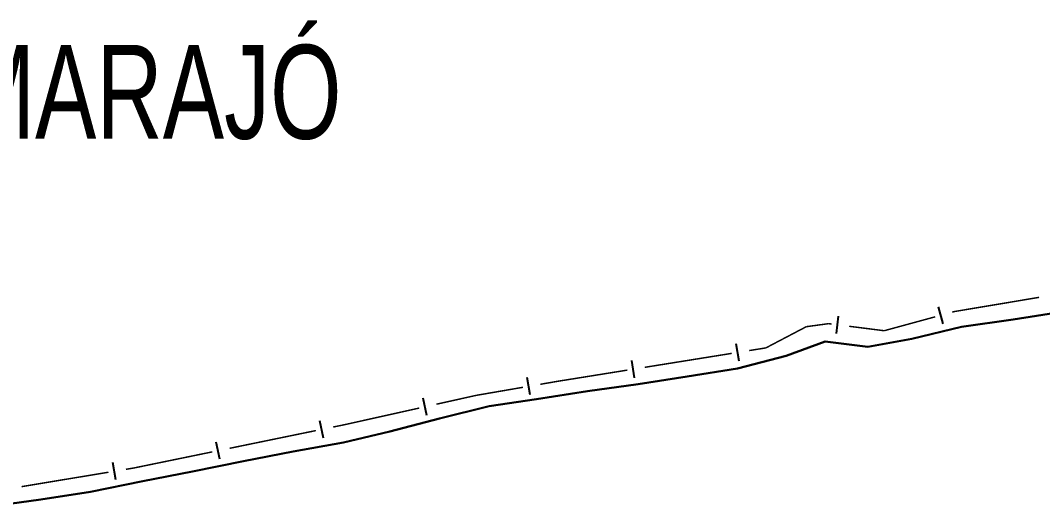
# Model space of a CAD drawing. Extents: x 203555 to 204724, y 4873703 to 4874787.
# Drawn here: x 204125.7 to 204299.6, y 4874686.7 to 4874769.6 of the extents above; entities that cross this region are included whole.
import ezdxf

# ---------------------------------------------------------------- set-up
doc = ezdxf.new("R2010")
doc.units = 0
doc.header["$LTSCALE"] = 1.5
doc.header["$MEASUREMENT"] = 0
doc.linetypes.add('TRACO_00', pattern=[10, -10])
for name, color, linetype in [('HD-CURSO-PERENE', 170, 'CONTINUOUS'), ('HD-PRAIA', 251, 'CONTINUOUS'), ('HD-TXT-PERENE', 170, 'CONTINUOUS'), ('LM-LIM-SETORES-BAIRROS', 250, 'CONTINUOUS')]:
    doc.layers.add(name, color=color, linetype=linetype)
doc.styles.add('ARIAL', font='ARIAL.SHX')

msp = doc.modelspace()

# ---------------------------------------------------------------- linework, layer by layer
at = {"layer": 'HD-CURSO-PERENE', "linetype": 'Continuous'}
msp.add_polyline3d([(204303.54981, 4874720.010702, 2.282134), (204294.540289, 4874718.599583, 2.282134), (204285.768315, 4874717.38579, 2.282134), (204277.304657, 4874715.334536, 2.282134), (204269.83792, 4874713.974815, 2.282134), (204262.579891, 4874714.863704, 2.282134), (204255.925383, 4874712.398578, 2.282134), (204247.67807, 4874710.254398, 2.282134), (204239.113807, 4874708.915549, 2.282134), (204230.726945, 4874707.565252, 2.282134), (204222.157847, 4874706.412191, 2.282134), (204213.464042, 4874705.051584, 2.282134), (204205.378022, 4874703.824746, 2.282134), (204196.946363, 4874701.756736, 2.282134), (204188.52775, 4874699.510856, 2.282134), (204180.600231, 4874697.65125, 2.282134), (204172.073225, 4874696.134069, 2.282134), (204163.592248, 4874694.478759, 2.282134), (204154.948183, 4874692.729666, 2.282134), (204146.499205, 4874691.0576, 2.282134), (204137.595492, 4874689.232706, 2.282134), (204129.105266, 4874687.973187, 2.282134), (204120.470202, 4874686.740643, 2.282134)], dxfattribs=at)
at = {"layer": 'HD-PRAIA', "linetype": 'TRACO_00'}
msp.add_polyline3d([(204120.470202, 4874686.740643, 2.282134), (204129.105266, 4874687.973187, 2.282134), (204137.595492, 4874689.232706, 2.282134), (204146.499205, 4874691.0576, 2.282134), (204154.948183, 4874692.729666, 2.282134), (204163.592248, 4874694.478759, 2.282134), (204172.073225, 4874696.134069, 2.282134), (204180.600231, 4874697.65125, 2.282134), (204188.52775, 4874699.510856, 2.282134), (204196.946363, 4874701.756736, 2.282134), (204205.378022, 4874703.824746, 2.282134), (204213.464042, 4874705.051584, 2.282134), (204222.157847, 4874706.412191, 2.282134), (204230.726945, 4874707.565252, 2.282134), (204239.113807, 4874708.915549, 2.282134), (204247.67807, 4874710.254398, 2.282134), (204255.925383, 4874712.398578, 2.282134), (204262.579891, 4874714.863704, 2.282134), (204269.83792, 4874713.974815, 2.282134), (204277.304657, 4874715.334536, 2.282134), (204285.768315, 4874717.38579, 2.282134), (204294.540289, 4874718.599583, 2.282134), (204303.54981, 4874720.010702, 2.282134)], dxfattribs=at)
at = {"layer": 'LM-LIM-SETORES-BAIRROS', "const_width": 0.25}
for points in [[(204284.573404, 4874719.964811), (204298.971422, 4874722.381262)], [(204284.186973, 4874719.859168), (204284.573404, 4874719.964811)], [(204259.365342, 4874717.383781), (204262.69221, 4874717.837445)], [(204262.69221, 4874717.837445), (204263.150853, 4874717.899987)], [(204263.150853, 4874717.899987), (204263.683667, 4874717.832174)], [(204272.614631, 4874716.695506), (204281.293162, 4874719.068054)], [(204252.482595, 4874713.770339), (204258.796613, 4874717.085198)], [(204258.796613, 4874717.085198), (204259.365342, 4874717.383781)], [(204266.659661, 4874717.453411), (204272.611648, 4874716.695885)], [(204272.611648, 4874716.695885), (204272.614631, 4874716.695506)], [(204231.877851, 4874710.461548), (204246.688108, 4874712.839838)], [(204249.65016, 4874713.315496), (204251.624861, 4874713.632601)], [(204251.624861, 4874713.632601), (204252.482595, 4874713.770339)], [(204217.122481, 4874708.092072), (204228.915799, 4874709.98589)], [(204214.111532, 4874707.571662), (204217.067702, 4874708.082605)], [(204217.067702, 4874708.082605), (204217.122481, 4874708.092072)], [(204202.295403, 4874705.484681), (204203.184918, 4874705.683111)], [(204203.184918, 4874705.683111), (204211.155363, 4874707.060719)], [(204196.439343, 4874704.178329), (204202.295403, 4874705.484681)], [(204180.81599, 4874700.693119), (204193.511312, 4874703.525153)], [(204178.864238, 4874700.291563), (204179.843723, 4874700.493084)], [(204179.843723, 4874700.493084), (204180.81599, 4874700.693119)], [(204161.233522, 4874696.664191), (204175.925786, 4874699.687001)], [(204144.853635, 4874693.294166), (204158.295069, 4874696.059629)], [(204125.837115, 4874690.135713), (204140.634406, 4874692.593395)], [(204143.593864, 4874693.084931), (204144.58035, 4874693.248777)], [(204144.58035, 4874693.248777), (204144.853635, 4874693.294166)]]:
    msp.add_lwpolyline(points, dxfattribs=at)
at = {"layer": 'LM-LIM-SETORES-BAIRROS'}
for points in [[(204282.653323, 4874717.884854), (204281.862209, 4874720.778664)], [(204264.486284, 4874716.217923), (204264.865047, 4874719.193917)], [(204247.913288, 4874711.517365), (204247.43763, 4874714.479416)], [(204230.140979, 4874708.663417), (204229.665321, 4874711.625468)], [(204212.396224, 4874705.752948), (204211.885281, 4874708.709118)], [(204194.813911, 4874702.278863), (204194.160735, 4874705.206893)], [(204177.207551, 4874698.419295), (204176.602989, 4874701.357748)], [(204159.576834, 4874694.791923), (204158.972272, 4874697.730376)], [(204141.86666, 4874691.277511), (204141.375123, 4874694.236969)]]:
    msp.add_lwpolyline(points, dxfattribs=at)

# ---------------------------------------------------------------- texts
at = {"layer": 'HD-TXT-PERENE', "style": 'ARIAL', "width": 0.7}
msp.add_text('BAIA  DE  MARAJÓ', height=16, dxfattribs=at).set_placement((204040.335381, 4874749.386615))

doc.saveas('drawing.dxf')
